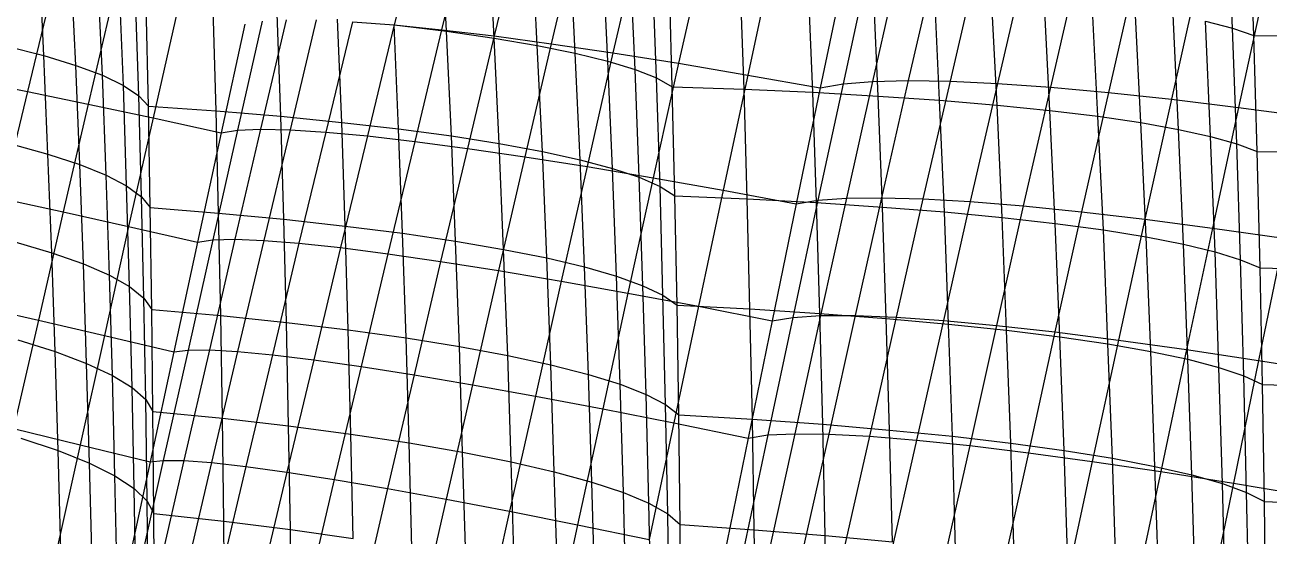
# Model space of a CAD drawing. Extents: x -429 to 429, y -1 to 209.
# Drawn here: x -385.58 to -361.02, y 149.91 to 160 of the extents above; entities that cross this region are included whole.
import ezdxf

# ---------------------------------------------------------------- set-up
doc = ezdxf.new("R2010")
doc.units = 0

msp = doc.modelspace()

# ---------------------------------------------------------------- linework, layer by layer
at = {"layer": 'default', "color": 5, "linetype": 'CONTINUOUS'}
for p, q in [((-377.754, 162.18, 160.238), (-378.288, 160.002, 159.986)), ((-376.82, 162.098, 158.908), (-377.354, 159.908, 158.649)), ((-375.789, 161.987, 157.658), (-376.319, 159.784, 157.394)), ((-374.665, 161.848, 156.496), (-375.189, 159.631, 156.23)), ((-373.458, 161.683, 155.428), (-373.972, 159.451, 155.165)), ((-372.173, 161.491, 154.462), (-372.677, 159.244, 154.206)), ((-370.82, 161.274, 153.604), (-371.311, 159.012, 153.359)), ((-368.932, 161.119, 151.23), (-369.431, 158.836, 150.986)), ((-368.334, 161.174, 149.641), (-368.849, 158.884, 149.384)), ((-367.617, 161.2, 148.104), (-368.144, 158.902, 147.834)), ((-366.785, 161.196, 146.629), (-367.319, 158.889, 146.346)), ((-365.843, 161.163, 145.224), (-366.381, 158.845, 144.931)), ((-364.798, 161.1, 143.898), (-365.335, 158.771, 143.597)), ((-369.407, 161.034, 152.86), (-369.884, 158.757, 152.63)), ((-369.407, 161.034, 152.86), (-369.884, 158.757, 152.63)), ((-363.657, 161.009, 142.66), (-364.189, 158.668, 142.355)), ((-362.425, 160.888, 141.518), (-362.95, 158.535, 141.212)), ((-385.025, 160.783, 170.204), (-385.529, 158.686, 169.983)), ((-361.112, 160.74, 140.479), (-361.627, 158.373, 140.175)), ((-383.833, 160.55, 169.222), (-384.327, 158.438, 169.007)), ((-382.569, 160.294, 168.344), (-383.05, 158.166, 168.139)), ((-381.24, 160.015, 167.577), (-381.708, 157.873, 167.386)), ((-381.24, 160.015, 167.577), (-381.708, 157.873, 167.386)), ((-380.893, 160.074, 165.972), (-381.383, 157.924, 165.769)), ((-380.421, 160.102, 164.4), (-380.927, 157.943, 164.184)), ((-379.827, 160.1, 162.871), (-380.345, 157.93, 162.644)), ((-379.114, 160.066, 161.397), (-379.641, 157.886, 161.158)), ((-379.114, 160.066, 161.397), (-378.288, 160.002, 159.986)), ((-378.288, 160.002, 159.986), (-378.819, 157.81, 159.738)), ((-378.288, 160.002, 159.986), (-377.354, 159.908, 158.649)), ((-377.354, 159.908, 158.649), (-377.885, 157.703, 158.393)), ((-377.354, 159.908, 158.649), (-376.319, 159.784, 157.394)), ((-376.319, 159.784, 157.394), (-376.846, 157.566, 157.133)), ((-376.319, 159.784, 157.394), (-375.189, 159.631, 156.23)), ((-375.189, 159.631, 156.23), (-375.71, 157.399, 155.968)), ((-375.189, 159.631, 156.23), (-373.972, 159.451, 155.165)), ((-373.972, 159.451, 155.165), (-374.484, 157.205, 154.905)), ((-373.972, 159.451, 155.165), (-372.677, 159.244, 154.206)), ((-372.677, 159.244, 154.206), (-373.177, 156.984, 153.952)), ((-372.677, 159.244, 154.206), (-371.311, 159.012, 153.359)), ((-386.648, 158.908, 171.062), (-385.529, 158.686, 169.983)), ((-371.311, 159.012, 153.359), (-371.799, 156.738, 153.116)), ((-371.311, 159.012, 153.359), (-369.884, 158.757, 152.63)), ((-368.849, 158.884, 149.384), (-368.144, 158.902, 147.834)), ((-368.144, 158.902, 147.834), (-368.672, 156.591, 147.563)), ((-368.144, 158.902, 147.834), (-367.319, 158.889, 146.346)), ((-367.319, 158.889, 146.346), (-367.855, 156.568, 146.062)), ((-367.319, 158.889, 146.346), (-366.381, 158.845, 144.931)), ((-385.529, 158.686, 169.983), (-386.035, 156.576, 169.761)), ((-385.529, 158.686, 169.983), (-384.327, 158.438, 169.007)), ((-369.884, 158.757, 152.63), (-370.359, 156.468, 152.403)), ((-369.884, 158.757, 152.63), (-370.359, 156.468, 152.403)), ((-369.431, 158.836, 150.986), (-369.929, 156.541, 150.745)), ((-369.884, 158.757, 152.63), (-369.431, 158.836, 150.986)), ((-369.431, 158.836, 150.986), (-368.849, 158.884, 149.384)), ((-368.849, 158.884, 149.384), (-369.365, 156.582, 149.128)), ((-366.381, 158.845, 144.931), (-366.92, 156.514, 144.636)), ((-366.381, 158.845, 144.931), (-365.335, 158.771, 143.597)), ((-365.335, 158.771, 143.597), (-365.874, 156.429, 143.295)), ((-365.335, 158.771, 143.597), (-364.189, 158.668, 142.355)), ((-364.189, 158.668, 142.355), (-364.723, 156.313, 142.047)), ((-364.189, 158.668, 142.355), (-362.95, 158.535, 141.212)), ((-384.327, 158.438, 169.007), (-384.821, 156.312, 168.791)), ((-384.327, 158.438, 169.007), (-383.05, 158.166, 168.139)), ((-362.95, 158.535, 141.212), (-363.476, 156.167, 140.903)), ((-362.95, 158.535, 141.212), (-361.627, 158.373, 140.175)), ((-383.05, 158.166, 168.139), (-383.531, 156.025, 167.934)), ((-383.05, 158.166, 168.139), (-381.708, 157.873, 167.386)), ((-361.627, 158.373, 140.175), (-362.142, 155.993, 139.87)), ((-361.627, 158.373, 140.175), (-360.228, 158.185, 139.252)), ((-381.383, 157.924, 165.769), (-381.872, 155.76, 165.568)), ((-381.708, 157.873, 167.386), (-381.383, 157.924, 165.769)), ((-380.927, 157.943, 164.184), (-381.435, 155.771, 163.97)), ((-381.383, 157.924, 165.769), (-380.927, 157.943, 164.184)), ((-380.927, 157.943, 164.184), (-380.345, 157.93, 162.644)), ((-380.345, 157.93, 162.644), (-380.866, 155.749, 162.417)), ((-380.345, 157.93, 162.644), (-379.641, 157.886, 161.158)), ((-381.708, 157.873, 167.386), (-382.175, 155.716, 167.197)), ((-381.708, 157.873, 167.386), (-382.175, 155.716, 167.197)), ((-379.641, 157.886, 161.158), (-380.17, 155.694, 160.919)), ((-379.641, 157.886, 161.158), (-378.819, 157.81, 159.738)), ((-378.819, 157.81, 159.738), (-379.352, 155.606, 159.488)), ((-378.819, 157.81, 159.738), (-377.885, 157.703, 158.393)), ((-377.885, 157.703, 158.393), (-378.418, 155.486, 158.135)), ((-377.885, 157.703, 158.393), (-376.846, 157.566, 157.133)), ((-376.846, 157.566, 157.133), (-377.375, 155.335, 156.87)), ((-376.846, 157.566, 157.133), (-375.71, 157.399, 155.968)), ((-375.71, 157.399, 155.968), (-376.232, 155.155, 155.703)), ((-375.71, 157.399, 155.968), (-374.484, 157.205, 154.905)), ((-374.484, 157.205, 154.905), (-374.996, 154.946, 154.643)), ((-374.484, 157.205, 154.905), (-373.177, 156.984, 153.952)), ((-373.177, 156.984, 153.952), (-373.678, 154.71, 153.698)), ((-373.177, 156.984, 153.952), (-371.799, 156.738, 153.116)), ((-371.799, 156.738, 153.116), (-372.286, 154.449, 152.874)), ((-371.799, 156.738, 153.116), (-370.359, 156.468, 152.403)), ((-386.035, 156.576, 169.761), (-384.821, 156.312, 168.791)), ((-370.359, 156.468, 152.403), (-370.833, 154.165, 152.178)), ((-370.359, 156.468, 152.403), (-370.833, 154.165, 152.178)), ((-369.929, 156.541, 150.745), (-370.423, 154.231, 150.507)), ((-370.359, 156.468, 152.403), (-369.929, 156.541, 150.745)), ((-369.929, 156.541, 150.745), (-369.365, 156.582, 149.128)), ((-369.365, 156.582, 149.128), (-369.875, 154.264, 148.876)), ((-369.365, 156.582, 149.128), (-368.672, 156.591, 147.563)), ((-368.672, 156.591, 147.563), (-369.193, 154.264, 147.299)), ((-368.672, 156.591, 147.563), (-367.855, 156.568, 146.062)), ((-367.855, 156.568, 146.062), (-368.383, 154.232, 145.786)), ((-367.855, 156.568, 146.062), (-366.92, 156.514, 144.636)), ((-366.92, 156.514, 144.636), (-367.451, 154.167, 144.35)), ((-366.92, 156.514, 144.636), (-365.874, 156.429, 143.295)), ((-384.821, 156.312, 168.791), (-385.311, 154.176, 168.58)), ((-384.821, 156.312, 168.791), (-383.531, 156.025, 167.934)), ((-365.874, 156.429, 143.295), (-366.404, 154.07, 143.001)), ((-365.874, 156.429, 143.295), (-364.723, 156.313, 142.047)), ((-364.723, 156.313, 142.047), (-365.248, 153.942, 141.748)), ((-364.723, 156.313, 142.047), (-363.476, 156.167, 140.903)), ((-383.531, 156.025, 167.934), (-384.01, 153.873, 167.732)), ((-383.531, 156.025, 167.934), (-382.175, 155.716, 167.197)), ((-363.476, 156.167, 140.903), (-363.995, 153.783, 140.603)), ((-363.476, 156.167, 140.903), (-362.142, 155.993, 139.87)), ((-362.142, 155.993, 139.87), (-362.651, 153.595, 139.573)), ((-362.142, 155.993, 139.87), (-360.731, 155.791, 138.956)), ((-382.175, 155.716, 167.197), (-382.641, 153.549, 167.01)), ((-382.175, 155.716, 167.197), (-382.641, 153.549, 167.01)), ((-381.872, 155.76, 165.568), (-382.359, 153.586, 165.369)), ((-382.175, 155.716, 167.197), (-381.872, 155.76, 165.568)), ((-381.435, 155.771, 163.97), (-381.938, 153.588, 163.759)), ((-381.872, 155.76, 165.568), (-381.435, 155.771, 163.97)), ((-381.435, 155.771, 163.97), (-380.866, 155.749, 162.417)), ((-380.866, 155.749, 162.417), (-381.38, 153.556, 162.194)), ((-380.866, 155.749, 162.417), (-380.17, 155.694, 160.919)), ((-360.731, 155.791, 138.956), (-361.229, 153.38, 138.666)), ((-380.17, 155.694, 160.919), (-380.692, 153.49, 160.685)), ((-380.17, 155.694, 160.919), (-379.352, 155.606, 159.488)), ((-379.352, 155.606, 159.488), (-379.877, 153.39, 159.245)), ((-379.352, 155.606, 159.488), (-378.418, 155.486, 158.135)), ((-378.418, 155.486, 158.135), (-378.943, 153.258, 157.884)), ((-378.418, 155.486, 158.135), (-377.375, 155.335, 156.87)), ((-377.375, 155.335, 156.87), (-377.897, 153.094, 156.615)), ((-377.375, 155.335, 156.87), (-376.232, 155.155, 155.703)), ((-376.232, 155.155, 155.703), (-376.747, 152.899, 155.446)), ((-376.232, 155.155, 155.703), (-374.996, 154.946, 154.643)), ((-374.996, 154.946, 154.643), (-375.503, 152.675, 154.388)), ((-374.996, 154.946, 154.643), (-373.678, 154.71, 153.698)), ((-373.678, 154.71, 153.698), (-374.174, 152.424, 153.449)), ((-373.678, 154.71, 153.698), (-372.286, 154.449, 152.874)), ((-386.535, 154.455, 169.545), (-385.311, 154.176, 168.58)), ((-372.286, 154.449, 152.874), (-372.771, 152.148, 152.635)), ((-372.286, 154.449, 152.874), (-370.833, 154.165, 152.178)), ((-370.423, 154.231, 150.507), (-370.915, 151.909, 150.271)), ((-370.833, 154.165, 152.178), (-370.423, 154.231, 150.507)), ((-370.423, 154.231, 150.507), (-369.875, 154.264, 148.876)), ((-369.875, 154.264, 148.876), (-370.383, 151.935, 148.627)), ((-369.875, 154.264, 148.876), (-369.193, 154.264, 147.299)), ((-369.193, 154.264, 147.299), (-369.712, 151.927, 147.037)), ((-369.193, 154.264, 147.299), (-368.383, 154.232, 145.786)), ((-368.383, 154.232, 145.786), (-368.909, 151.885, 145.512)), ((-368.383, 154.232, 145.786), (-367.451, 154.167, 144.35)), ((-385.311, 154.176, 168.58), (-385.803, 152.038, 168.366)), ((-385.311, 154.176, 168.58), (-384.01, 153.873, 167.732)), ((-370.833, 154.165, 152.178), (-371.306, 151.849, 151.955)), ((-370.833, 154.165, 152.178), (-371.306, 151.849, 151.955)), ((-367.451, 154.167, 144.35), (-367.98, 151.809, 144.066)), ((-367.451, 154.167, 144.35), (-366.404, 154.07, 143.001)), ((-366.404, 154.07, 143.001), (-366.931, 151.701, 142.709)), ((-366.404, 154.07, 143.001), (-365.248, 153.942, 141.748)), ((-384.01, 153.873, 167.732), (-384.49, 151.718, 167.529)), ((-384.01, 153.873, 167.732), (-382.641, 153.549, 167.01)), ((-365.248, 153.942, 141.748), (-365.772, 151.56, 141.452)), ((-365.248, 153.942, 141.748), (-363.995, 153.783, 140.603)), ((-363.995, 153.783, 140.603), (-364.511, 151.388, 140.305)), ((-363.995, 153.783, 140.603), (-362.651, 153.595, 139.573)), ((-382.641, 153.549, 167.01), (-383.108, 151.377, 166.822)), ((-382.641, 153.549, 167.01), (-383.108, 151.377, 166.822)), ((-382.359, 153.586, 165.369), (-382.848, 151.408, 165.169)), ((-382.641, 153.549, 167.01), (-382.359, 153.586, 165.369)), ((-381.938, 153.588, 163.759), (-382.444, 151.403, 163.547)), ((-382.359, 153.586, 165.369), (-381.938, 153.588, 163.759)), ((-381.938, 153.588, 163.759), (-381.38, 153.556, 162.194)), ((-381.38, 153.556, 162.194), (-381.899, 151.363, 161.969)), ((-381.38, 153.556, 162.194), (-380.692, 153.49, 160.685)), ((-380.692, 153.49, 160.685), (-381.218, 151.287, 160.449)), ((-380.692, 153.49, 160.685), (-379.877, 153.39, 159.245)), ((-362.651, 153.595, 139.573), (-363.159, 151.187, 139.278)), ((-362.651, 153.595, 139.573), (-361.229, 153.38, 138.666)), ((-379.877, 153.39, 159.245), (-380.407, 151.175, 158.998)), ((-379.877, 153.39, 159.245), (-378.943, 153.258, 157.884)), ((-378.943, 153.258, 157.884), (-379.473, 151.03, 157.63)), ((-378.943, 153.258, 157.884), (-377.897, 153.094, 156.615)), ((-361.229, 153.38, 138.666), (-361.726, 150.958, 138.378)), ((-361.229, 153.38, 138.666), (-359.738, 153.138, 137.888)), ((-377.897, 153.094, 156.615), (-378.423, 150.852, 156.355)), ((-377.897, 153.094, 156.615), (-376.747, 152.899, 155.446)), ((-376.747, 152.899, 155.446), (-377.266, 150.642, 155.185)), ((-376.747, 152.899, 155.446), (-375.503, 152.675, 154.388)), ((-375.503, 152.675, 154.388), (-376.013, 150.403, 154.129)), ((-375.503, 152.675, 154.388), (-374.174, 152.424, 153.449)), ((-374.174, 152.424, 153.449), (-374.673, 150.136, 153.197)), ((-374.174, 152.424, 153.449), (-372.771, 152.148, 152.635)), ((-385.803, 152.038, 168.366), (-384.49, 151.718, 167.529)), ((-372.771, 152.148, 152.635), (-373.258, 149.844, 152.395)), ((-372.771, 152.148, 152.635), (-371.306, 151.849, 151.955)), ((-371.306, 151.849, 151.955), (-371.779, 149.529, 151.731)), ((-371.306, 151.849, 151.955), (-371.779, 149.529, 151.731)), ((-370.915, 151.909, 150.271), (-371.41, 149.584, 150.034)), ((-371.306, 151.849, 151.955), (-370.915, 151.909, 150.271)), ((-370.915, 151.909, 150.271), (-370.383, 151.935, 148.627)), ((-370.383, 151.935, 148.627), (-370.895, 149.604, 148.377)), ((-370.383, 151.935, 148.627), (-369.712, 151.927, 147.037)), ((-369.712, 151.927, 147.037), (-370.236, 149.588, 146.773)), ((-369.712, 151.927, 147.037), (-368.909, 151.885, 145.512)), ((-368.909, 151.885, 145.512), (-369.44, 149.537, 145.236)), ((-368.909, 151.885, 145.512), (-367.98, 151.809, 144.066)), ((-367.98, 151.809, 144.066), (-368.513, 149.452, 143.779)), ((-367.98, 151.809, 144.066), (-366.931, 151.701, 142.709)), ((-384.49, 151.718, 167.529), (-384.969, 149.565, 167.327)), ((-384.49, 151.718, 167.529), (-383.108, 151.377, 166.822)), ((-366.931, 151.701, 142.709), (-367.463, 149.331, 142.413)), ((-366.931, 151.701, 142.709), (-365.772, 151.56, 141.452)), ((-365.772, 151.56, 141.452), (-366.299, 149.178, 141.152)), ((-365.772, 151.56, 141.452), (-364.511, 151.388, 140.305)), ((-383.108, 151.377, 166.822), (-383.577, 149.207, 166.633)), ((-383.108, 151.377, 166.822), (-383.577, 149.207, 166.633)), ((-382.848, 151.408, 165.169), (-383.335, 149.233, 164.97)), ((-383.108, 151.377, 166.822), (-382.848, 151.408, 165.169)), ((-382.444, 151.403, 163.547), (-382.946, 149.222, 163.337)), ((-382.848, 151.408, 165.169), (-382.444, 151.403, 163.547)), ((-382.444, 151.403, 163.547), (-381.899, 151.363, 161.969)), ((-381.899, 151.363, 161.969), (-382.412, 149.173, 161.747)), ((-381.899, 151.363, 161.969), (-381.218, 151.287, 160.449)), ((-381.218, 151.287, 160.449), (-381.738, 149.086, 160.216)), ((-381.218, 151.287, 160.449), (-380.407, 151.175, 158.998)), ((-364.511, 151.388, 140.305), (-365.031, 148.993, 140.004)), ((-364.511, 151.388, 140.305), (-363.159, 151.187, 139.278)), ((-380.407, 151.175, 158.998), (-380.931, 148.964, 158.756)), ((-380.407, 151.175, 158.998), (-379.473, 151.03, 157.63)), ((-379.473, 151.03, 157.63), (-379.996, 148.805, 157.38)), ((-379.473, 151.03, 157.63), (-378.423, 150.852, 156.355)), ((-363.159, 151.187, 139.278), (-363.669, 148.777, 138.979)), ((-363.159, 151.187, 139.278), (-361.726, 150.958, 138.378)), ((-378.423, 150.852, 156.355), (-378.943, 148.613, 156.101)), ((-378.423, 150.852, 156.355), (-377.266, 150.642, 155.185)), ((-361.726, 150.958, 138.378), (-362.224, 148.533, 138.087)), ((-361.726, 150.958, 138.378), (-360.223, 150.702, 137.612)), ((-377.266, 150.642, 155.185), (-377.781, 148.389, 154.929)), ((-377.266, 150.642, 155.185), (-376.013, 150.403, 154.129)), ((-376.013, 150.403, 154.129), (-376.519, 148.134, 153.875)), ((-376.013, 150.403, 154.129), (-374.673, 150.136, 153.197)), ((-374.673, 150.136, 153.197), (-375.169, 147.851, 152.948)), ((-374.673, 150.136, 153.197), (-373.258, 149.844, 152.395))]:
    msp.add_line(p, q, dxfattribs=at)
at = {"layer": 'default', "color": 3, "linetype": 'CONTINUOUS'}
for p, q in [((-361.744, 159.938, 161.191), (-361.837, 162.222, 160.952)), ((-361.325, 159.794, 159.695), (-361.401, 162.088, 159.462)), ((-361.325, 159.794, 159.695), (-361.401, 162.088, 159.462)), ((-377.258, 159.877, 183.294), (-377.365, 161.942, 183.063)), ((-376.315, 159.742, 182.122), (-376.425, 161.82, 181.89)), ((-375.466, 159.598, 180.883), (-375.577, 161.69, 180.653)), ((-374.717, 159.447, 179.585), (-374.826, 161.552, 179.358)), ((-374.073, 159.289, 178.235), (-374.176, 161.406, 178.014)), ((-385.204, 159.397, 194.819), (-385.298, 161.332, 194.621)), ((-384.574, 159.204, 193.548), (-384.666, 161.154, 193.353)), ((-373.537, 159.125, 176.843), (-373.63, 161.253, 176.626)), ((-384.049, 159.007, 192.234), (-384.135, 160.97, 192.043)), ((-373.112, 158.956, 175.415), (-373.192, 161.095, 175.204)), ((-372.802, 158.783, 173.96), (-372.863, 160.932, 173.755)), ((-372.802, 158.783, 173.96), (-372.863, 160.932, 173.755)), ((-371.385, 158.733, 173.253), (-371.46, 160.895, 173.03)), ((-383.634, 158.807, 190.884), (-383.711, 160.782, 190.698)), ((-370.029, 158.672, 172.441), (-370.115, 160.847, 172.205)), ((-368.739, 158.599, 171.53), (-368.836, 160.787, 171.284)), ((-367.524, 158.514, 170.525), (-367.63, 160.715, 170.272)), ((-366.392, 158.419, 169.433), (-366.504, 160.632, 169.176)), ((-383.331, 158.604, 189.508), (-383.394, 160.591, 189.326)), ((-383.141, 158.4, 188.113), (-383.187, 160.397, 187.935)), ((-383.141, 158.4, 188.113), (-383.187, 160.397, 187.935)), ((-365.348, 158.313, 168.258), (-365.464, 160.539, 168.002)), ((-364.4, 158.198, 167.01), (-364.517, 160.437, 166.755)), ((-381.804, 158.305, 187.383), (-381.863, 160.316, 187.189)), ((-380.53, 158.198, 186.553), (-380.6, 160.223, 186.347)), ((-379.326, 158.079, 185.629), (-379.407, 160.118, 185.413)), ((-363.552, 158.073, 165.694), (-363.667, 160.324, 165.443)), ((-362.81, 157.941, 164.319), (-362.918, 160.203, 164.073)), ((-378.291, 160.003, 184.394), (-377.258, 159.877, 183.294)), ((-378.202, 157.949, 184.615), (-378.291, 160.003, 184.394)), ((-377.258, 159.877, 183.294), (-376.315, 159.742, 182.122)), ((-377.162, 157.81, 183.518), (-377.258, 159.877, 183.294)), ((-362.277, 160.074, 162.653), (-361.744, 159.938, 161.191)), ((-362.178, 157.801, 162.892), (-362.277, 160.074, 162.653)), ((-361.744, 159.938, 161.191), (-361.325, 159.794, 159.695)), ((-361.659, 157.654, 161.423), (-361.744, 159.938, 161.191)), ((-376.315, 159.742, 182.122), (-375.466, 159.598, 180.883)), ((-376.215, 157.661, 182.346), (-376.315, 159.742, 182.122)), ((-361.325, 159.794, 159.695), (-359.834, 159.781, 159.017)), ((-361.258, 157.502, 159.92), (-361.325, 159.794, 159.695)), ((-361.258, 157.502, 159.92), (-361.325, 159.794, 159.695)), ((-385.935, 159.583, 196.039), (-385.204, 159.397, 194.819)), ((-385.204, 159.397, 194.819), (-384.574, 159.204, 193.548)), ((-385.124, 157.454, 195.009), (-385.204, 159.397, 194.819)), ((-375.466, 159.598, 180.883), (-374.717, 159.447, 179.585)), ((-375.365, 157.504, 181.105), (-375.466, 159.598, 180.883)), ((-374.717, 159.447, 179.585), (-374.073, 159.289, 178.235)), ((-374.619, 157.34, 179.804), (-374.717, 159.447, 179.585)), ((-384.574, 159.204, 193.548), (-384.049, 159.007, 192.234)), ((-384.496, 157.248, 193.735), (-384.574, 159.204, 193.548)), ((-374.073, 159.289, 178.235), (-373.537, 159.125, 176.843)), ((-373.98, 157.169, 178.449), (-374.073, 159.289, 178.235)), ((-384.049, 159.007, 192.234), (-383.634, 158.807, 190.884)), ((-383.977, 157.038, 192.417), (-384.049, 159.007, 192.234)), ((-373.537, 159.125, 176.843), (-373.112, 158.956, 175.415)), ((-373.454, 156.994, 177.051), (-373.537, 159.125, 176.843)), ((-373.112, 158.956, 175.415), (-372.802, 158.783, 173.96)), ((-373.043, 156.814, 175.618), (-373.112, 158.956, 175.415)), ((-383.634, 158.807, 190.884), (-383.331, 158.604, 189.508)), ((-383.571, 156.825, 191.064), (-383.634, 158.807, 190.884)), ((-372.802, 158.783, 173.96), (-371.385, 158.733, 173.253)), ((-372.75, 156.632, 174.158), (-372.802, 158.783, 173.96)), ((-372.75, 156.632, 174.158), (-372.802, 158.783, 173.96)), ((-371.385, 158.733, 173.253), (-370.029, 158.672, 172.441)), ((-371.321, 156.569, 173.468), (-371.385, 158.733, 173.253)), ((-370.029, 158.672, 172.441), (-368.739, 158.599, 171.53)), ((-369.953, 156.495, 172.67), (-370.029, 158.672, 172.441)), ((-383.331, 158.604, 189.508), (-383.141, 158.4, 188.113)), ((-383.279, 156.61, 189.683), (-383.331, 158.604, 189.508)), ((-383.141, 158.4, 188.113), (-381.804, 158.305, 187.383)), ((-383.104, 156.396, 188.286), (-383.141, 158.4, 188.113)), ((-383.104, 156.396, 188.286), (-383.141, 158.4, 188.113)), ((-368.739, 158.599, 171.53), (-367.524, 158.514, 170.525)), ((-368.653, 156.408, 171.769), (-368.739, 158.599, 171.53)), ((-367.524, 158.514, 170.525), (-366.392, 158.419, 169.433)), ((-367.43, 156.31, 170.77), (-367.524, 158.514, 170.525)), ((-366.392, 158.419, 169.433), (-365.348, 158.313, 168.258)), ((-366.29, 156.202, 169.68), (-366.392, 158.419, 169.433)), ((-381.804, 158.305, 187.383), (-380.53, 158.198, 186.553)), ((-381.756, 156.288, 187.57), (-381.804, 158.305, 187.383)), ((-380.53, 158.198, 186.553), (-379.326, 158.079, 185.629)), ((-380.471, 156.166, 186.751), (-380.53, 158.198, 186.553)), ((-365.348, 158.313, 168.258), (-364.4, 158.198, 167.01)), ((-365.243, 156.083, 168.507), (-365.348, 158.313, 168.258)), ((-364.4, 158.198, 167.01), (-363.552, 158.073, 165.694)), ((-364.293, 155.956, 167.256), (-364.4, 158.198, 167.01)), ((-379.326, 158.079, 185.629), (-378.202, 157.949, 184.615)), ((-379.259, 156.033, 185.834), (-379.326, 158.079, 185.629)), ((-378.202, 157.949, 184.615), (-377.162, 157.81, 183.518)), ((-378.126, 155.89, 184.825), (-378.202, 157.949, 184.615)), ((-363.552, 158.073, 165.694), (-362.81, 157.941, 164.319)), ((-363.448, 155.82, 165.936), (-363.552, 158.073, 165.694)), ((-362.81, 157.941, 164.319), (-362.178, 157.801, 162.892)), ((-362.712, 155.676, 164.555), (-362.81, 157.941, 164.319)), ((-377.162, 157.81, 183.518), (-376.215, 157.661, 182.346)), ((-377.081, 155.736, 183.731), (-377.162, 157.81, 183.518)), ((-376.215, 157.661, 182.346), (-375.365, 157.504, 181.105)), ((-376.13, 155.573, 182.56), (-376.215, 157.661, 182.346)), ((-362.178, 157.801, 162.892), (-361.659, 157.654, 161.423)), ((-362.089, 155.525, 163.123), (-362.178, 157.801, 162.892)), ((-385.856, 157.655, 196.23), (-385.124, 157.454, 195.009)), ((-385.124, 157.454, 195.009), (-384.496, 157.248, 193.735)), ((-385.047, 155.507, 195.197), (-385.124, 157.454, 195.009)), ((-375.365, 157.504, 181.105), (-374.619, 157.34, 179.804)), ((-375.28, 155.403, 181.317), (-375.365, 157.504, 181.105)), ((-361.659, 157.654, 161.423), (-361.258, 157.502, 159.92)), ((-361.585, 155.369, 161.647), (-361.659, 157.654, 161.423)), ((-361.258, 157.502, 159.92), (-359.755, 157.477, 159.262)), ((-361.201, 155.208, 160.137), (-361.258, 157.502, 159.92)), ((-361.201, 155.208, 160.137), (-361.258, 157.502, 159.92)), ((-384.496, 157.248, 193.735), (-383.977, 157.038, 192.417)), ((-384.422, 155.286, 193.92), (-384.496, 157.248, 193.735)), ((-374.619, 157.34, 179.804), (-373.98, 157.169, 178.449)), ((-374.536, 155.226, 180.013), (-374.619, 157.34, 179.804)), ((-373.98, 157.169, 178.449), (-373.454, 156.994, 177.051)), ((-373.902, 155.043, 178.655), (-373.98, 157.169, 178.449)), ((-383.977, 157.038, 192.417), (-383.571, 156.825, 191.064)), ((-383.909, 155.063, 192.598), (-383.977, 157.038, 192.417)), ((-373.454, 156.994, 177.051), (-373.043, 156.814, 175.618)), ((-373.384, 154.856, 177.252), (-373.454, 156.994, 177.051)), ((-383.571, 156.825, 191.064), (-383.279, 156.61, 189.683)), ((-383.511, 154.837, 191.24), (-383.571, 156.825, 191.064)), ((-373.043, 156.814, 175.618), (-372.75, 156.632, 174.158)), ((-372.985, 154.666, 175.813), (-373.043, 156.814, 175.618)), ((-383.279, 156.61, 189.683), (-383.104, 156.396, 188.286)), ((-383.232, 154.611, 189.856), (-383.279, 156.61, 189.683)), ((-372.75, 156.632, 174.158), (-371.321, 156.569, 173.468)), ((-372.707, 154.474, 174.349), (-372.75, 156.632, 174.158)), ((-372.707, 154.474, 174.349), (-372.75, 156.632, 174.158)), ((-371.321, 156.569, 173.468), (-369.953, 156.495, 172.67)), ((-371.268, 154.398, 173.674), (-371.321, 156.569, 173.468)), ((-369.953, 156.495, 172.67), (-368.653, 156.408, 171.769)), ((-369.889, 154.31, 172.888), (-369.953, 156.495, 172.67)), ((-383.104, 156.396, 188.286), (-381.756, 156.288, 187.57)), ((-383.073, 154.387, 188.454), (-383.104, 156.396, 188.286)), ((-383.073, 154.387, 188.454), (-383.104, 156.396, 188.286)), ((-381.756, 156.288, 187.57), (-380.471, 156.166, 186.751)), ((-381.714, 154.264, 187.754), (-381.756, 156.288, 187.57)), ((-368.653, 156.408, 171.769), (-367.43, 156.31, 170.77)), ((-368.58, 154.211, 171.996), (-368.653, 156.408, 171.769)), ((-367.43, 156.31, 170.77), (-366.29, 156.202, 169.68)), ((-367.349, 154.099, 171.003), (-367.43, 156.31, 170.77)), ((-366.29, 156.202, 169.68), (-365.243, 156.083, 168.507)), ((-366.204, 153.978, 169.916), (-366.29, 156.202, 169.68)), ((-380.471, 156.166, 186.751), (-379.259, 156.033, 185.834)), ((-380.418, 154.129, 186.947), (-380.471, 156.166, 186.751)), ((-379.259, 156.033, 185.834), (-378.126, 155.89, 184.825)), ((-379.196, 153.982, 186.038), (-379.259, 156.033, 185.834)), ((-365.243, 156.083, 168.507), (-364.293, 155.956, 167.256)), ((-365.153, 153.847, 168.743), (-365.243, 156.083, 168.507)), ((-364.293, 155.956, 167.256), (-363.448, 155.82, 165.936)), ((-364.203, 153.706, 167.49), (-364.293, 155.956, 167.256)), ((-385.78, 155.722, 196.419), (-385.047, 155.507, 195.197)), ((-378.126, 155.89, 184.825), (-377.081, 155.736, 183.731)), ((-378.055, 153.824, 185.035), (-378.126, 155.89, 184.825)), ((-377.081, 155.736, 183.731), (-376.13, 155.573, 182.56)), ((-377.003, 153.656, 183.943), (-377.081, 155.736, 183.731)), ((-363.448, 155.82, 165.936), (-362.712, 155.676, 164.555)), ((-363.359, 153.558, 166.167), (-363.448, 155.82, 165.936)), ((-385.047, 155.507, 195.197), (-384.422, 155.286, 193.92)), ((-384.984, 153.556, 195.377), (-385.047, 155.507, 195.197)), ((-376.13, 155.573, 182.56), (-375.28, 155.403, 181.317)), ((-376.049, 153.48, 182.772), (-376.13, 155.573, 182.56)), ((-362.712, 155.676, 164.555), (-362.089, 155.525, 163.123)), ((-362.628, 153.403, 164.782), (-362.712, 155.676, 164.555)), ((-362.089, 155.525, 163.123), (-361.585, 155.369, 161.647)), ((-362.014, 153.242, 163.344), (-362.089, 155.525, 163.123)), ((-384.422, 155.286, 193.92), (-383.909, 155.063, 192.598)), ((-384.361, 153.321, 194.098), (-384.422, 155.286, 193.92)), ((-375.28, 155.403, 181.317), (-374.536, 155.226, 180.013)), ((-375.198, 153.296, 181.527), (-375.28, 155.403, 181.317)), ((-374.536, 155.226, 180.013), (-373.902, 155.043, 178.655)), ((-374.456, 153.105, 180.219), (-374.536, 155.226, 180.013)), ((-361.585, 155.369, 161.647), (-361.201, 155.208, 160.137)), ((-361.522, 153.076, 161.862), (-361.585, 155.369, 161.647)), ((-361.201, 155.208, 160.137), (-359.687, 155.171, 159.497)), ((-361.154, 152.906, 160.347), (-361.201, 155.208, 160.137)), ((-361.154, 152.906, 160.347), (-361.201, 155.208, 160.137)), ((-383.909, 155.063, 192.598), (-383.511, 154.837, 191.24)), ((-383.853, 153.084, 192.772), (-383.909, 155.063, 192.598)), ((-373.902, 155.043, 178.655), (-373.384, 154.856, 177.252)), ((-373.828, 152.91, 178.857), (-373.902, 155.043, 178.655)), ((-383.511, 154.837, 191.24), (-383.232, 154.611, 189.856)), ((-383.464, 152.846, 191.411), (-383.511, 154.837, 191.24)), ((-373.384, 154.856, 177.252), (-372.985, 154.666, 175.813)), ((-373.319, 152.711, 177.448), (-373.384, 154.856, 177.252)), ((-383.232, 154.611, 189.856), (-383.073, 154.387, 188.454)), ((-383.195, 152.609, 190.022), (-383.232, 154.611, 189.856)), ((-372.985, 154.666, 175.813), (-372.707, 154.474, 174.349)), ((-372.933, 152.51, 176.005), (-372.985, 154.666, 175.813)), ((-372.707, 154.474, 174.349), (-371.268, 154.398, 173.674)), ((-372.671, 152.309, 174.536), (-372.707, 154.474, 174.349)), ((-372.671, 152.309, 174.536), (-372.707, 154.474, 174.349)), ((-383.073, 154.387, 188.454), (-381.714, 154.264, 187.754)), ((-383.051, 152.374, 188.618), (-383.073, 154.387, 188.454)), ((-383.051, 152.374, 188.618), (-383.073, 154.387, 188.454)), ((-381.714, 154.264, 187.754), (-380.418, 154.129, 186.947)), ((-381.681, 152.238, 187.931), (-381.714, 154.264, 187.754)), ((-371.268, 154.398, 173.674), (-369.889, 154.31, 172.888)), ((-371.221, 152.221, 173.877), (-371.268, 154.398, 173.674)), ((-369.889, 154.31, 172.888), (-368.58, 154.211, 171.996)), ((-369.832, 152.12, 173.104), (-369.889, 154.31, 172.888)), ((-380.418, 154.129, 186.947), (-379.196, 153.982, 186.038)), ((-380.375, 152.089, 187.134), (-380.418, 154.129, 186.947)), ((-379.196, 153.982, 186.038), (-378.055, 153.824, 185.035)), ((-379.144, 151.927, 186.233), (-379.196, 153.982, 186.038)), ((-368.58, 154.211, 171.996), (-367.349, 154.099, 171.003)), ((-368.513, 152.007, 172.221), (-368.58, 154.211, 171.996)), ((-367.349, 154.099, 171.003), (-366.204, 153.978, 169.916)), ((-367.273, 151.883, 171.234), (-367.349, 154.099, 171.003)), ((-366.204, 153.978, 169.916), (-365.153, 153.847, 168.743)), ((-366.122, 151.748, 170.15), (-366.204, 153.978, 169.916)), ((-385.717, 153.786, 196.601), (-384.984, 153.556, 195.377)), ((-378.055, 153.824, 185.035), (-377.003, 153.656, 183.943)), ((-377.996, 151.755, 185.235), (-378.055, 153.824, 185.035)), ((-365.153, 153.847, 168.743), (-364.203, 153.706, 167.49)), ((-365.067, 151.604, 168.977), (-365.153, 153.847, 168.743)), ((-384.984, 153.556, 195.377), (-384.361, 153.321, 194.098)), ((-384.923, 151.601, 195.555), (-384.984, 153.556, 195.377)), ((-377.003, 153.656, 183.943), (-376.049, 153.48, 182.772)), ((-376.939, 151.573, 184.146), (-377.003, 153.656, 183.943)), ((-364.203, 153.706, 167.49), (-363.359, 153.558, 166.167)), ((-364.115, 151.451, 167.722), (-364.203, 153.706, 167.49)), ((-363.359, 153.558, 166.167), (-362.628, 153.403, 164.782)), ((-363.274, 151.29, 166.395), (-363.359, 153.558, 166.167)), ((-384.361, 153.321, 194.098), (-383.853, 153.084, 192.772)), ((-384.303, 151.352, 194.273), (-384.361, 153.321, 194.098)), ((-376.049, 153.48, 182.772), (-375.198, 153.296, 181.527)), ((-375.982, 151.382, 182.974), (-376.049, 153.48, 182.772)), ((-375.198, 153.296, 181.527), (-374.456, 153.105, 180.219)), ((-375.13, 151.185, 181.728), (-375.198, 153.296, 181.527)), ((-362.628, 153.403, 164.782), (-362.014, 153.242, 163.344)), ((-362.548, 151.124, 165.005), (-362.628, 153.403, 164.782)), ((-362.014, 153.242, 163.344), (-361.522, 153.076, 161.862)), ((-361.944, 150.952, 163.56), (-362.014, 153.242, 163.344)), ((-383.853, 153.084, 192.772), (-383.464, 152.846, 191.411)), ((-383.801, 151.101, 192.944), (-383.853, 153.084, 192.772)), ((-374.456, 153.105, 180.219), (-373.828, 152.91, 178.857)), ((-374.39, 150.981, 180.417), (-374.456, 153.105, 180.219)), ((-361.522, 153.076, 161.862), (-361.154, 152.906, 160.347)), ((-361.465, 150.776, 162.073), (-361.522, 153.076, 161.862)), ((-383.464, 152.846, 191.411), (-383.195, 152.609, 190.022)), ((-383.42, 150.85, 191.578), (-383.464, 152.846, 191.411)), ((-373.828, 152.91, 178.857), (-373.319, 152.711, 177.448)), ((-373.767, 150.773, 179.05), (-373.828, 152.91, 178.857)), ((-361.154, 152.906, 160.347), (-359.629, 152.857, 159.724)), ((-361.114, 150.597, 160.551), (-361.154, 152.906, 160.347)), ((-361.114, 150.597, 160.551), (-361.154, 152.906, 160.347)), ((-383.195, 152.609, 190.022), (-383.051, 152.374, 188.618)), ((-383.164, 150.602, 190.185), (-383.195, 152.609, 190.022)), ((-373.319, 152.711, 177.448), (-372.933, 152.51, 176.005)), ((-373.266, 150.563, 177.638), (-373.319, 152.711, 177.448)), ((-372.933, 152.51, 176.005), (-372.671, 152.309, 174.536)), ((-372.891, 150.352, 176.19), (-372.933, 152.51, 176.005)), ((-383.051, 152.374, 188.618), (-381.681, 152.238, 187.931)), ((-383.035, 150.357, 188.777), (-383.051, 152.374, 188.618)), ((-383.035, 150.357, 188.777), (-383.051, 152.374, 188.618)), ((-372.671, 152.309, 174.536), (-371.221, 152.221, 173.877)), ((-372.644, 150.14, 174.716), (-372.671, 152.309, 174.536)), ((-372.644, 150.14, 174.716), (-372.671, 152.309, 174.536)), ((-381.681, 152.238, 187.931), (-380.375, 152.089, 187.134)), ((-381.654, 150.207, 188.105), (-381.681, 152.238, 187.931)), ((-380.375, 152.089, 187.134), (-379.144, 151.927, 186.233)), ((-380.338, 150.044, 187.319), (-380.375, 152.089, 187.134)), ((-371.221, 152.221, 173.877), (-369.832, 152.12, 173.104)), ((-371.183, 150.039, 174.073), (-371.221, 152.221, 173.877)), ((-369.832, 152.12, 173.104), (-368.513, 152.007, 172.221)), ((-369.785, 149.925, 173.311), (-369.832, 152.12, 173.104)), ((-385.657, 151.846, 196.781), (-384.923, 151.601, 195.555)), ((-379.144, 151.927, 186.233), (-377.996, 151.755, 185.235)), ((-379.097, 149.869, 186.427), (-379.144, 151.927, 186.233)), ((-368.513, 152.007, 172.221), (-367.273, 151.883, 171.234)), ((-368.457, 149.799, 172.436), (-368.513, 152.007, 172.221)), ((-367.273, 151.883, 171.234), (-366.122, 151.748, 170.15)), ((-367.21, 149.662, 171.454), (-367.273, 151.883, 171.234)), ((-384.923, 151.601, 195.555), (-384.303, 151.352, 194.273)), ((-384.87, 149.64, 195.729), (-384.923, 151.601, 195.555)), ((-377.996, 151.755, 185.235), (-376.939, 151.573, 184.146)), ((-377.941, 149.682, 185.433), (-377.996, 151.755, 185.235)), ((-376.939, 151.573, 184.146), (-375.982, 151.382, 182.974)), ((-376.878, 149.486, 184.346), (-376.939, 151.573, 184.146)), ((-366.122, 151.748, 170.15), (-365.067, 151.604, 168.977)), ((-366.053, 149.513, 170.373), (-366.122, 151.748, 170.15)), ((-365.067, 151.604, 168.977), (-364.115, 151.451, 167.722)), ((-364.995, 149.356, 169.2), (-365.067, 151.604, 168.977)), ((-384.303, 151.352, 194.273), (-383.801, 151.101, 192.944)), ((-384.252, 149.377, 194.444), (-384.303, 151.352, 194.273)), ((-375.982, 151.382, 182.974), (-375.13, 151.185, 181.728)), ((-375.917, 149.281, 183.175), (-375.982, 151.382, 182.974)), ((-364.115, 151.451, 167.722), (-363.274, 151.29, 166.395)), ((-364.042, 149.191, 167.944), (-364.115, 151.451, 167.722)), ((-363.274, 151.29, 166.395), (-362.548, 151.124, 165.005)), ((-363.203, 149.018, 166.613), (-363.274, 151.29, 166.395)), ((-383.801, 151.101, 192.944), (-383.42, 150.85, 191.578)), ((-383.755, 149.113, 193.111), (-383.801, 151.101, 192.944)), ((-375.13, 151.185, 181.728), (-374.39, 150.981, 180.417)), ((-375.064, 149.069, 181.927), (-375.13, 151.185, 181.728)), ((-362.548, 151.124, 165.005), (-361.944, 150.952, 163.56)), ((-362.482, 148.84, 165.218), (-362.548, 151.124, 165.005)), ((-383.42, 150.85, 191.578), (-383.164, 150.602, 190.185)), ((-383.384, 148.849, 191.74), (-383.42, 150.85, 191.578)), ((-374.39, 150.981, 180.417), (-373.767, 150.773, 179.05)), ((-374.326, 148.853, 180.612), (-374.39, 150.981, 180.417)), ((-361.944, 150.952, 163.56), (-361.465, 150.776, 162.073)), ((-361.886, 148.658, 163.769), (-361.944, 150.952, 163.56)), ((-383.164, 150.602, 190.185), (-383.035, 150.357, 188.777)), ((-383.14, 148.589, 190.344), (-383.164, 150.602, 190.185)), ((-373.767, 150.773, 179.05), (-373.266, 150.563, 177.638)), ((-373.709, 148.632, 179.241), (-373.767, 150.773, 179.05)), ((-373.266, 150.563, 177.638), (-372.891, 150.352, 176.19)), ((-373.217, 148.41, 177.823), (-373.266, 150.563, 177.638)), ((-361.465, 150.776, 162.073), (-361.114, 150.597, 160.551)), ((-361.418, 148.472, 162.275), (-361.465, 150.776, 162.073)), ((-361.114, 150.597, 160.551), (-359.578, 150.536, 159.946)), ((-361.081, 148.284, 160.749), (-361.114, 150.597, 160.551)), ((-361.081, 148.284, 160.749), (-361.114, 150.597, 160.551)), ((-383.035, 150.357, 188.777), (-381.654, 150.207, 188.105)), ((-383.026, 148.334, 188.932), (-383.035, 150.357, 188.777)), ((-383.026, 148.334, 188.932), (-383.035, 150.357, 188.777)), ((-372.891, 150.352, 176.19), (-372.644, 150.14, 174.716)), ((-372.854, 148.188, 176.37), (-372.891, 150.352, 176.19)), ((-381.654, 150.207, 188.105), (-380.338, 150.044, 187.319)), ((-381.634, 148.171, 188.274), (-381.654, 150.207, 188.105)), ((-372.644, 150.14, 174.716), (-371.183, 150.039, 174.073)), ((-372.623, 147.967, 174.892), (-372.644, 150.14, 174.716)), ((-372.623, 147.967, 174.892), (-372.644, 150.14, 174.716)), ((-380.338, 150.044, 187.319), (-379.097, 149.869, 186.427)), ((-380.308, 147.994, 187.5), (-380.338, 150.044, 187.319)), ((-371.183, 150.039, 174.073), (-369.785, 149.925, 173.311)), ((-371.152, 147.854, 174.265), (-371.183, 150.039, 174.073)), ((-369.785, 149.925, 173.311), (-368.457, 149.799, 172.436)), ((-369.743, 147.727, 173.515), (-369.785, 149.925, 173.311))]:
    msp.add_line(p, q, dxfattribs=at)

doc.saveas('drawing.dxf')
